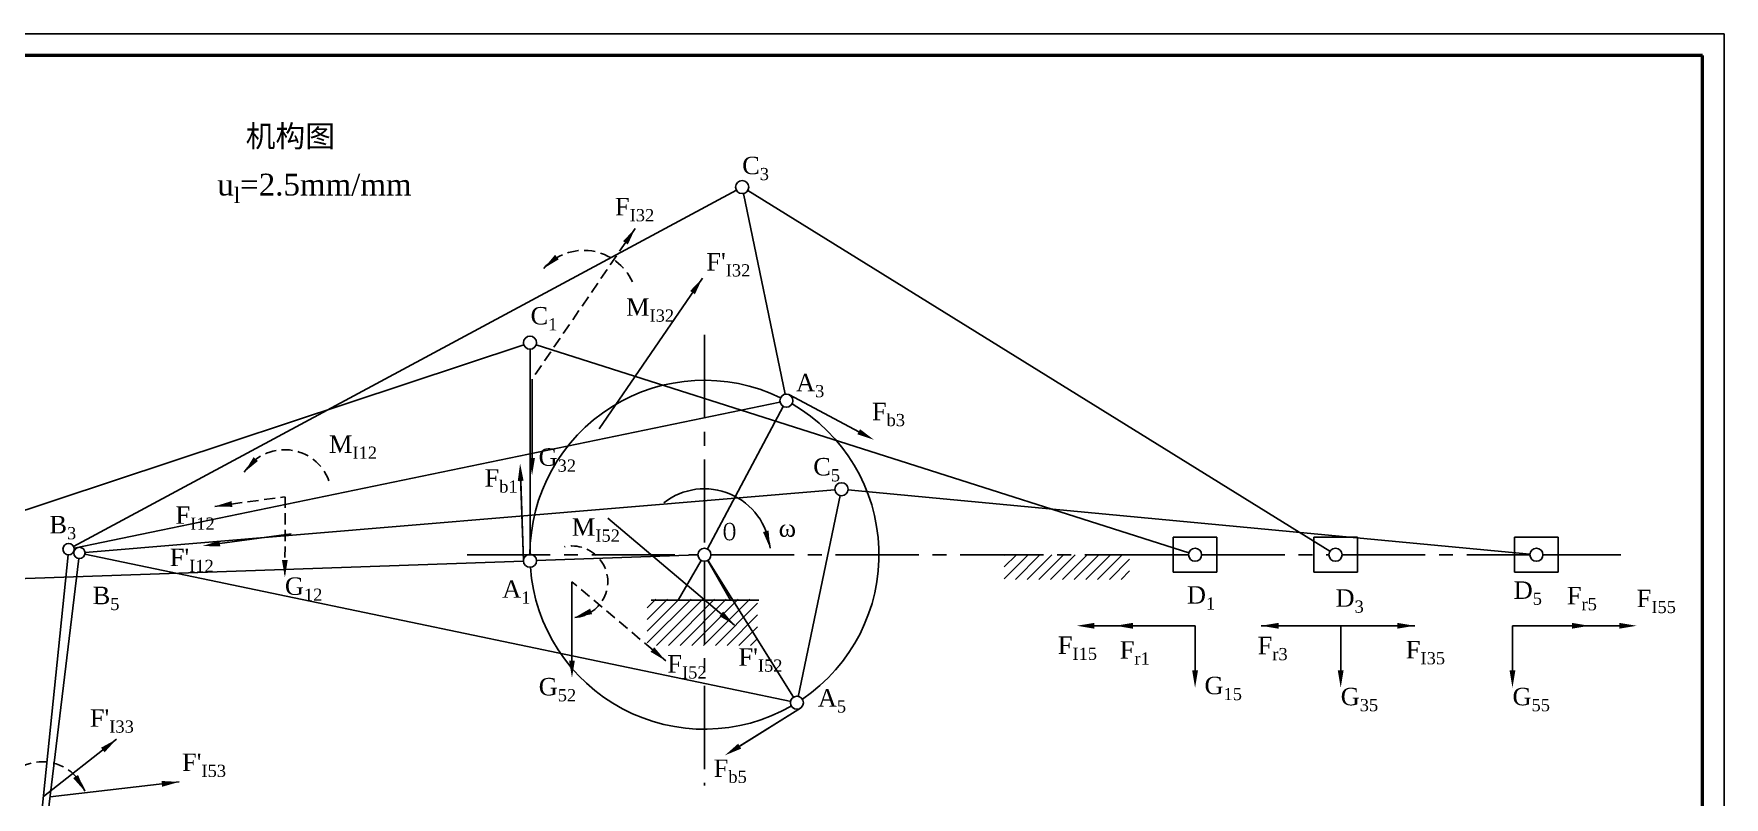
# Model space of a CAD drawing. Header units: millimetres. Extents: x 5619774 to 11239960, y 2494895 to 4990050.
# Drawn here: x 5619980.1 to 5620367.5, y 2495139.6 to 2495314.6 of the extents above; entities that cross this region are included whole.
import ezdxf

# ---------------------------------------------------------------- set-up
doc = ezdxf.new("R2010")
doc.units = ezdxf.units.MM
doc.linetypes.add('CENTER2', pattern=[28.575, 19.05, -3.175, 3.175, -3.175])
doc.linetypes.add('DASHED2', pattern=[9.525, 6.35, -3.175])
for name, color, linetype in [('点画线', 7, 'CENTER2'), ('细实线', 7, 'Continuous'), ('虚线', 7, 'DASHED2')]:
    doc.layers.add(name, color=color, linetype=linetype)
doc.layers.add('粗实线', color=7, linetype='Continuous', lineweight=50)
doc.styles.add('字母和数字', font='times.ttf', dxfattribs={"width": 0.7, "height": 4})
doc.styles.add('尺寸4', font='times.ttf', dxfattribs={"height": 4})
doc.styles.add('新罗马', font='times.ttf')

msp = doc.modelspace()

# ---------------------------------------------------------------- hatches: boundary and pattern name
at = {"layer": '细实线'}
h = msp.add_hatch(dxfattribs=at)
h.set_pattern_fill('ANSI31', color=256, scale=0.6)
h.set_pattern_definition([(45, (0, 22.0302), (-1.34703841816, 1.34703841816), [])])
h.paths.add_polyline_path([(5620231.248, 2495189.556), (5620231.248, 2495195.201), (5620202.504, 2495195.201), (5620202.504, 2495189.556)])
h = msp.add_hatch(dxfattribs=at)
h.set_pattern_fill('ANSI31', color=256, scale=0.6)
h.set_pattern_definition([(45, (160, 160.2102), (-1.34703841816, 1.34703841816), [])])
h.paths.add_polyline_path([(5620133.788, 2495184.988), (5620120.689, 2495184.988), (5620120.689, 2495174.414), (5620133.788, 2495174.414)])
h.paths.add_polyline_path([(5620145.98, 2495184.988), (5620133.788, 2495184.988), (5620133.788, 2495174.414), (5620145.98, 2495174.414)])

# ---------------------------------------------------------------- linework, layer by layer
at = {"layer": '点画线'}
for p, q in [((5620133.788, 2495245.596), (5620133.788, 2495196.701)), ((5620079.39, 2495195.201), (5620132.288, 2495195.201)), ((5620133.788, 2495193.701), (5620133.788, 2495142.26)), ((5620135.288, 2495195.201), (5620244.75, 2495195.201)), ((5620247.75, 2495195.201), (5620276.945, 2495195.201)), ((5620279.945, 2495195.201), (5620322.995, 2495195.201)), ((5620325.995, 2495195.201), (5620343.864, 2495195.201))]:
    msp.add_line(p, q, dxfattribs=at)
at = {"layer": '粗实线'}
for p, q in [((5620362.528, 2495309.627), (5619798.528, 2495309.627)), ((5620362.528, 2494899.627), (5620362.528, 2495309.627))]:
    msp.add_line(p, q, dxfattribs=at)
at = {"layer": '细实线'}
for p, q in [((5620367.528, 2495314.627), (5619773.528, 2495314.627)), ((5620367.528, 2494894.627), (5620367.528, 2495314.627)), ((5619989.201, 2495197.094), (5620141.12, 2495278.769)), ((5620152.268, 2495231.985), (5620142.745, 2495278.01)), ((5620143.716, 2495278.689), (5620277.17, 2495195.991)), ((5620092.388, 2495243.338), (5619926.688, 2495188.417)), ((5620095.241, 2495243.354), (5620244.821, 2495195.656)), ((5620093.812, 2495195.201), (5620093.812, 2495242.31)), ((5620166.865, 2495224.613), (5620153.276, 2495231.84)), ((5619989.329, 2495196.742), (5620151.103, 2495230.212)), ((5620134.492, 2495196.525), (5620151.867, 2495229.192)), ((5620091.643, 2495213.012), (5620092.313, 2495193.758)), ((5620163.707, 2495210.095), (5619991.824, 2495195.728)), ((5620155.259, 2495162.609), (5620164.895, 2495208.752)), ((5620166.695, 2495210.079), (5620323.002, 2495195.341)), ((5620093.812, 2495195.201), (5620093.812, 2495196.591)), ((5620241.25, 2495195.201), (5620241.25, 2495199.201)), ((5620241.25, 2495199.201), (5620251.25, 2495199.201)), ((5620251.25, 2495199.201), (5620251.25, 2495191.201)), ((5620273.445, 2495195.201), (5620273.445, 2495199.201)), ((5620273.445, 2495199.201), (5620283.445, 2495199.201)), ((5620283.445, 2495199.201), (5620283.445, 2495191.201)), ((5620319.495, 2495195.201), (5620319.495, 2495199.201)), ((5620319.495, 2495199.201), (5620329.495, 2495199.201)), ((5620329.495, 2495199.201), (5620329.495, 2495191.201)), ((5620092.313, 2495193.758), (5619926.763, 2495187.998)), ((5619987.915, 2495195.186), (5619974.01, 2495058.693)), ((5619990.373, 2495194.329), (5619974.037, 2495058.69)), ((5619991.801, 2495195.353), (5620153.647, 2495161.554)), ((5620132.289, 2495195.148), (5620095.311, 2495193.862)), ((5620133.038, 2495193.902), (5620127.788, 2495184.808)), ((5620134.538, 2495193.902), (5620139.788, 2495184.808)), ((5620134.583, 2495193.928), (5620154.186, 2495162.548)), ((5620244.75, 2495195.201), (5620226.25, 2495195.201)), ((5620244.75, 2495195.201), (5620241.25, 2495195.201)), ((5620241.25, 2495191.201), (5620241.25, 2495195.201)), ((5620273.445, 2495191.201), (5620273.445, 2495195.201)), ((5620319.495, 2495191.201), (5620319.495, 2495195.201)), ((5620251.25, 2495191.201), (5620241.25, 2495191.201)), ((5620283.445, 2495191.201), (5620273.445, 2495191.201)), ((5620329.495, 2495191.201), (5620319.495, 2495191.201)), ((5620121.585, 2495184.808), (5620146.241, 2495184.808)), ((5620139.788, 2495184.808), (5620127.788, 2495184.808)), ((5620228.003, 2495178.912), (5620246.25, 2495178.912)), ((5620261.377, 2495178.912), (5620296.612, 2495178.912)), ((5620319, 2495178.912), (5620336.617, 2495178.912)), ((5620141.485, 2495151.077), (5620155.775, 2495160.004))]:
    msp.add_line(p, q, dxfattribs=at)
at = {"layer": '细实线', "ltscale": 0.4}
for p, q in [((5620133.322, 2495258.593), (5620109.651, 2495224.041)), ((5620140.713, 2495179.065), (5620111.681, 2495203.545)), ((5619999.038, 2495152.892), (5619982.27, 2495139.773)), ((5620013.4, 2495143.121), (5619983.795, 2495139.714))]:
    msp.add_line(p, q, dxfattribs=at)
at = {"layer": '细实线', "linetype": 'ByBlock', "lineweight": -2}
for points in [[(5620094.275, 2495217.41), (5620094.275, 2495235.462)], [(5620169.145, 2495223.4), (5620153.276, 2495231.84)], [(5620091.674, 2495212.128), (5620092.313, 2495193.758)], [(5620022.741, 2495197.749), (5620039.097, 2495199.982)], [(5620103.429, 2495170.949), (5620103.429, 2495189.001)], [(5620223.152, 2495178.912), (5620246.25, 2495178.912)], [(5620246.25, 2495168.681), (5620246.25, 2495178.912)], [(5620279.624, 2495168.681), (5620279.624, 2495178.912)], [(5620319, 2495168.681), (5620319, 2495178.912)], [(5620343.467, 2495178.912), (5620319, 2495178.912)], [(5620141.864, 2495151.314), (5620155.775, 2495160.004)]]:
    msp.add_lwpolyline(points, dxfattribs=at)
at = {"layer": '细实线'}
for centre, radius in [((5620142.441, 2495279.479), 1.5), ((5620093.812, 2495243.81), 1.5), ((5620152.571, 2495230.516), 1.5), ((5620165.202, 2495210.22), 1.5), ((5619988.056, 2495196.479), 1.3), ((5619990.528, 2495195.619), 1.3), ((5620133.788, 2495195.201), 1.5), ((5620246.25, 2495195.201), 1.5), ((5620278.445, 2495195.201), 1.5), ((5620324.495, 2495195.201), 1.5), ((5620093.812, 2495193.81), 1.5), ((5620154.981, 2495161.276), 1.5)]:
    msp.add_circle(centre, radius, dxfattribs=at)
for radius, start, end in [(40, 64.14137, 180), (40, 304.14137, 59.84394), (15.117, 5.69469, 127.95138), (40, 184.14137, 299.84394)]:
    msp.add_arc((5620133.788, 2495195.201), radius, start, end, dxfattribs=at)
for points in [[(5620115.136, 2495267.09), (5620117.947, 2495270.014), (5620116.236, 2495266.337)], [(5620100.409, 2495262.936), (5620096.941, 2495260.835), (5620099.54, 2495263.947)], [(5620131.612, 2495254.916), (5620133.322, 2495258.593), (5620130.512, 2495255.67)], [(5620169.458, 2495223.988), (5620172.677, 2495221.522), (5620168.832, 2495222.811)], [(5620031.45, 2495216.688), (5620028.319, 2495214.11), (5620030.445, 2495217.564)], [(5620091.008, 2495212.105), (5620091.535, 2495216.126), (5620092.34, 2495212.151)], [(5620094.942, 2495217.41), (5620094.275, 2495213.41), (5620093.609, 2495217.41)], [(5620148.498, 2495200.742), (5620148.83, 2495196.701), (5620147.205, 2495200.416)], [(5620022.651, 2495198.41), (5620018.778, 2495197.208), (5620022.831, 2495197.089)], [(5620038.279, 2495193.995), (5620037.63, 2495189.992), (5620036.945, 2495193.989)], [(5620108.053, 2495181.586), (5620104.071, 2495180.821), (5620107.59, 2495182.836)], [(5620137.225, 2495181.134), (5620140.713, 2495179.065), (5620138.084, 2495182.153)], [(5620223.152, 2495178.245), (5620219.152, 2495178.912), (5620223.152, 2495179.578)], [(5620232.003, 2495179.578), (5620228.003, 2495178.912), (5620232.003, 2495178.245)], [(5620265.377, 2495179.578), (5620261.377, 2495178.912), (5620265.377, 2495178.245)], [(5620292.612, 2495178.245), (5620296.612, 2495178.912), (5620292.612, 2495179.578)], [(5620332.617, 2495178.245), (5620336.617, 2495178.912), (5620332.617, 2495179.578)], [(5620343.467, 2495179.578), (5620347.467, 2495178.912), (5620343.467, 2495178.245)], [(5620122.288, 2495173.97), (5620124.917, 2495170.882), (5620121.429, 2495172.951)], [(5620104.096, 2495170.949), (5620103.429, 2495166.949), (5620102.762, 2495170.949)], [(5620245.583, 2495168.681), (5620246.25, 2495164.681), (5620246.916, 2495168.681)], [(5620278.957, 2495168.681), (5620279.624, 2495164.681), (5620280.291, 2495168.681)], [(5620318.333, 2495168.681), (5620319, 2495164.681), (5620319.667, 2495168.681)], [(5619995.477, 2495150.953), (5619999.038, 2495152.892), (5619996.298, 2495149.903)], [(5620142.218, 2495150.748), (5620138.472, 2495149.195), (5620141.511, 2495151.879)], [(5619990.222, 2495144.707), (5619991.787, 2495140.967), (5619989.093, 2495143.997)], [(5620009.35, 2495143.326), (5620013.4, 2495143.121), (5620009.503, 2495142.002)]]:
    msp.add_solid(points, dxfattribs=at)
at = {"layer": '虚线', "ltscale": 0.4}
for p, q in [((5620117.947, 2495270.014), (5620094.275, 2495235.462)), ((5620021.536, 2495206.285), (5620037.548, 2495208.47)), ((5620037.711, 2495208.5), (5620037.63, 2495189.992)), ((5620124.917, 2495170.882), (5620103.429, 2495189.001))]:
    msp.add_line(p, q, dxfattribs=at)
for centre, radius, start, end in [((5620106.111, 2495252.738), 12.233, 24.17146, 138.55659), ((5620037.548, 2495208.47), 10.816, 19.63981, 148.56962), ((5620103.429, 2495189.001), 8.205, 274.48397, 101.85941), ((5619982.019, 2495137.314), 10.428, 20.50037, 158.87943)]:
    msp.add_arc(centre, radius, start, end, dxfattribs=at)
at = {"layer": '虚线'}
msp.add_solid([(5620025.59, 2495206.165), (5620021.536, 2495206.285), (5620025.41, 2495207.486)], dxfattribs=at)

# ---------------------------------------------------------------- texts
at = {"layer": '细实线'}
for s, width, gutter_width, heights, insert, char_height, attachment_point, style in [('{\\fSimSun|b0|i0|c134|p2;机构图}', 140, 15, [12.154], (5620038.876, 2495290.883), 5, 5, '新罗马'), ('\\A1;C{\\H0.7x;\\S^ 3;}', 6.98004, 20, [0], (5620142.441, 2495286.438), 4, 1, '尺寸4'), ('\\A1;u{\\H0.7x;\\S^ l;}=2.5mm/mm', 25.62612, 34.033, [26.195], (5620044.401, 2495279.203), 5, 5, '新罗马'), ('\\A1;F{\\H0.7x;\\S^ I32;}', 19.8079, 20, [0], (5620113.285, 2495276.997), 4, 1, '尺寸4'), ("\\A1;F'{\\H0.7x;\\S^ I32;}", 9.59282, 20, [0], (5620134.23, 2495264.358), 4, 1, '尺寸4'), ('\\A1;C{\\H0.7x;\\S^ 1;}', 5.46387, 20, [0], (5620093.938, 2495251.99), 4, 1, '尺寸4'), ('\\A1;M{\\H0.7x;\\S^ I32;}', 12.74556, 20, [0], (5620115.837, 2495253.984), 4, 1, '尺寸4'), ('\\A1;A{\\H0.7x;\\S^ 3;}', 8.57612, 20, [0], (5620154.787, 2495236.667), 4, 1, '尺寸4'), ('\\A1;F{\\H0.7x;\\S^ b3;}', 9.27683, 20, [0], (5620172.181, 2495230.038), 4, 1, '尺寸4'), ('\\A1;M{\\H0.7x;\\S^ I12;}', 8.03982, 20, [0], (5620047.735, 2495222.552), 4, 1, '尺寸4'), ('\\A1;G{\\H0.7x;\\S^ 32;}', 11.59075, 20, [0], (5620095.771, 2495219.595), 4, 1, '尺寸4'), ('\\A1;C{\\H0.7x;\\S^ 5;}', 10.59836, 20, [0], (5620158.736, 2495217.378), 4, 1, '尺寸4'), ('\\A1;F{\\H0.7x;\\S^ b1;}', 14.3406, 20, [0], (5620083.393, 2495214.802), 4, 1, '尺寸4'), ('\\A1;F{\\H0.7x;\\S^ I12;}', 8.97745, 20, [0], (5620012.559, 2495206.285), 4, 1, '尺寸4'), ('\\A1;B{\\H0.7x;\\S^ 3;}', 4, 20, [0], (5619983.655, 2495204.101), 4, 1, '尺寸4'), ('\\A1;M{\\H0.7x;\\S^ I52;}', 11.48536, 20, [0], (5620103.401, 2495203.545), 4, 1, '尺寸4'), ('O', 5.83978, 20, [0], (5620138.007, 2495202.507), 4, 1, '字母和数字'), ('ω', 12.32173, 20, [0], (5620150.807, 2495203.307), 4, 1, '尺寸4'), ("\\A1;F'{\\H0.7x;\\S^ I12;}", 8.97745, 20, [0], (5620011.247, 2495196.592), 4, 1, '尺寸4'), ('\\A1;G{\\H0.7x;\\S^ 12;}', 15.77616, 20, [0], (5620037.63, 2495189.992), 4, 1, '尺寸4'), ('\\A1;A{\\H0.7x;\\S^ 1;}', 4.88195, 20, [0], (5620087.44, 2495189.331), 4, 1, '尺寸4'), ('\\A1;D{\\H0.7x;\\S^ 5;}', 10.79772, 20, [0], (5620319.277, 2495189.086), 4, 1, '尺寸4'), ('\\A1;B{\\H0.7x;\\S^ 5;}', 7.63009, 20, [0], (5619993.574, 2495187.867), 4, 1, '尺寸4'), ('\\A1;D{\\H0.7x;\\S^ 1;}', 5.16028, 20, [0], (5620244.385, 2495187.984), 4, 1, '尺寸4'), ('\\A1;D{\\H0.7x;\\S^ 3;}', 5.91105, 20, [0], (5620278.445, 2495187.271), 4, 1, '尺寸4'), ('\\A1;F{\\H0.7x;\\S^ r5;}', 5.14476, 20, [0], (5620331.472, 2495187.823), 4, 1, '尺寸4'), ('\\A1;F{\\H0.7x;\\S^ I55;}', 8.26791, 20, [0], (5620347.467, 2495187.18), 4, 1, '尺寸4'), ("\\A1;F'{\\H0.7x;\\S^ I52;}", 17.34845, 20, [0], (5620141.594, 2495173.745), 4, 1, '尺寸4'), ('\\A1;F{\\H0.7x;\\S^ I15;}', 7.53263, 20, [0], (5620214.784, 2495176.461), 4, 1, '尺寸4'), ('\\A1;F{\\H0.7x;\\S^ r1;}', 19.04418, 20, [0], (5620228.996, 2495175.379), 4, 1, '尺寸4'), ('\\A1;F{\\H0.7x;\\S^ r3;}', 7.38794, 20, [0], (5620260.587, 2495176.384), 4, 1, '尺寸4'), ('\\A1;F{\\H0.7x;\\S^ I35;}', 10.14351, 20, [0], (5620294.556, 2495175.436), 4, 1, '尺寸4'), ('\\A1;F{\\H0.7x;\\S^ I52;}', 12.19517, 20, [0], (5620125.288, 2495172.181), 4, 1, '尺寸4'), ('\\A1;G{\\H0.7x;\\S^ 52;}', 12.99184, 20, [0], (5620095.802, 2495166.949), 4, 1, '尺寸4'), ('\\A1;G{\\H0.7x;\\S^ 15;}', 12.78866, 20, [0], (5620248.406, 2495167.218), 4, 1, '尺寸4'), ('\\A1;A{\\H0.7x;\\S^ 5;}', 10.35397, 20, [0], (5620159.785, 2495164.379), 4, 1, '尺寸4'), ('\\A1;G{\\H0.7x;\\S^ 35;}', 9.26472, 20, [0], (5620279.624, 2495164.681), 4, 1, '尺寸4'), ('\\A1;G{\\H0.7x;\\S^ 55;}', 11.33536, 20, [0], (5620319, 2495164.681), 4, 1, '尺寸4'), ("\\A1;F'{\\H0.7x;\\S^ I33;}", 12.22008, 20, [0], (5619992.925, 2495159.761), 4, 1, '尺寸4'), ("\\A1;F'{\\H0.7x;\\S^ I53;}", 11.8924, 20, [0], (5620014.055, 2495149.612), 4, 1, '尺寸4'), ('\\A1;F{\\H0.7x;\\S^ b5;}', 11.2631, 20, [0], (5620135.911, 2495148.247), 4, 1, '尺寸4')]:
    msp.add_mtext_dynamic_manual_height_columns(s, width=width, gutter_width=gutter_width, heights=heights, dxfattribs=dict(at, insert=insert, char_height=char_height, attachment_point=attachment_point, style=style))

doc.saveas('drawing.dxf')
